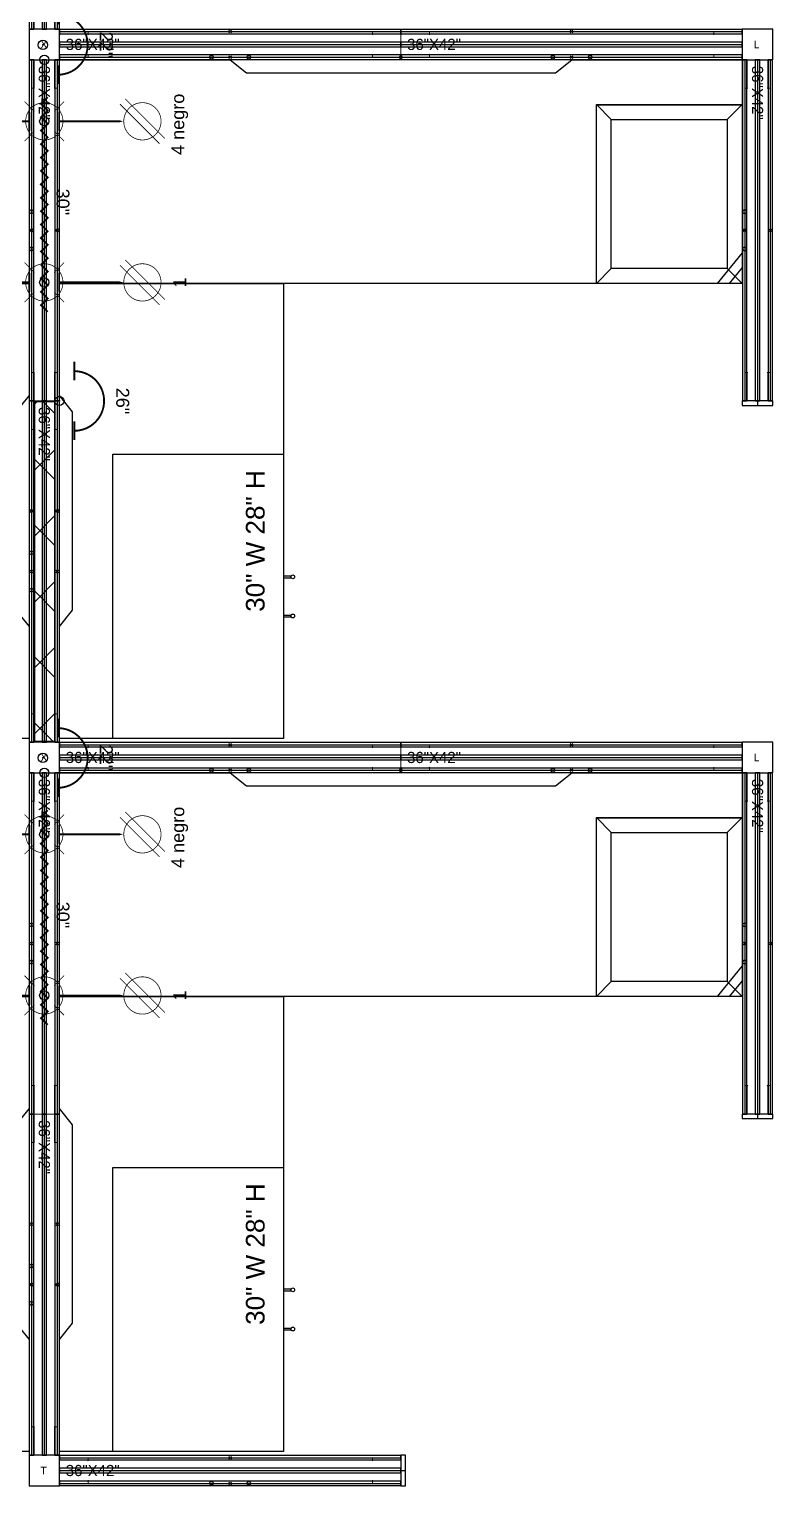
# Model space of a CAD drawing. Extents: x -899 to 851, y -1109 to 411.
# Drawn here: x -889.375 to -887.381, y -589.321 to -585.415 of the extents above; entities that cross this region are included whole.
import ezdxf
from ezdxf.enums import TextEntityAlignment as Align

# ---------------------------------------------------------------- set-up
doc = ezdxf.new("R2010")
doc.units = 0
doc.header["$LTSCALE"] = 24
doc.header["$MEASUREMENT"] = 0
doc.layers.get('0').update_dxf_attribs({"linetype": 'CONTINUOUS'})
for name, color, linetype in [('DD2D', 7, 'CONTINUOUS'), ('DD2D_Geometry', 7, 'CONTINUOUS'), ('ELECTRI', 7, 'CONTINUOUS'), ('ENFASIS NEW', 7, 'CONTINUOUS'), ('PEDESTALESUNIVERSALES', 7, 'CONTINUOUS'), ('S7000', 7, 'CONTINUOUS'), ('ssize', 7, 'CONTINUOUS'), ('TEXT HARNESS', 7, 'CONTINUOUS')]:
    doc.layers.add(name, color=color, linetype=linetype)
doc.styles.add('ARIAL', font='arial.ttf')
doc.styles.get("Standard").update_dxf_attribs({"font": 'acp.shx'})

# ---------------------------------------------------------------- blocks, each defined once
blk = doc.blocks.new('DD101036422D')
at = {"color": 1, "linetype": 'Continuous', "lineweight": 0}
for p, q in [((0, -0.0255), (0, 0.0255)), ((0.0017, 0.0275), (0.0218, 0.0275)), ((0.002, 0.0275), (0.0215, 0.0275)), ((0.0747, 0.0275), (0.0215, 0.0275)), ((0.0747, 0.0275), (0.075, 0.0275)), ((0.0765, 0.026), (0.0765, 0.0343)), ((0.8385, 0.0343), (0.0765, 0.0343)), ((0.8385, 0.0343), (0.8385, 0.026)), ((0.8403, 0.0275), (0.84, 0.0275)), ((0.8403, 0.0275), (0.8935, 0.0275)), ((0.9133, 0.0275), (0.8932, 0.0275)), ((0.913, 0.0275), (0.8935, 0.0275)), ((0.915, -0.0255), (0.915, 0.0255)), ((0.025, -0.0275), (0.002, -0.0275)), ((0.025, -0.0275), (0.0747, -0.0275)), ((0.0747, -0.0275), (0.075, -0.0275)), ((0.0765, -0.0343), (0.0765, -0.026)), ((0.8385, -0.0343), (0.0765, -0.0343)), ((0.8385, -0.026), (0.8385, -0.0343)), ((0.8403, -0.0275), (0.84, -0.0275)), ((0.89, -0.0275), (0.8403, -0.0275)), ((0.89, -0.0275), (0.913, -0.0275))]:
    blk.add_line(p, q, dxfattribs=at)
at = {"color": 1}
for p, q in [((0.454, 0.0379), (0.461, 0.0308)), ((0.454, 0.0308), (0.461, 0.0379)), ((0.454, -0.0379), (0.461, -0.0308)), ((0.454, -0.0308), (0.461, -0.0379))]:
    blk.add_line(p, q, dxfattribs=at)
for centre in [(0.4075, -0.0343), (0.5075, -0.0343)]:
    blk.add_circle(centre, 0.005, dxfattribs=at)
at = {"color": 1, "linetype": 'Continuous', "lineweight": 0}
for centre, radius, start, end in [((0.002, 0.0255), 0.00203, 90, 180), ((0.075, 0.026), 0.00151, 10.021, 90), ((0.075, 0.026), 0.00151, 0, 10.021), ((0.84, 0.026), 0.00151, 90, 169.979), ((0.84, 0.026), 0.00151, 169.979, 180), ((0.84, 0.026), 0.00151, 169.979, 180), ((0.913, 0.0255), 0.00203, 0, 90), ((0.002, -0.0255), 0.00203, 180, 270), ((0.075, -0.026), 0.00151, 270, 349.979), ((0.075, -0.026), 0.00151, 349.979, 0), ((0.84, -0.026), 0.00151, 180, 190.021), ((0.84, -0.026), 0.00151, 180, 190.021), ((0.84, -0.026), 0.00151, 190.021, 270), ((0.913, -0.0255), 0.00203, 270, 0)]:
    blk.add_arc(centre, radius, start, end, dxfattribs=at)
at = {"color": 1}
for p in [(0.4575, 0.0343), (0.4575, -0.0343)]:
    blk.add_point(p, dxfattribs=at)
at = {"insert": (0.0165, 0.0151), "char_height": 0.03, "attachment_point": 1}
blk.add_mtext_dynamic_manual_height_columns('36"X42"', width=75.494015, gutter_width=12.5, heights=[0], dxfattribs=at)
blk = doc.blocks.new('SPACE_DD10103642')
blk.add_blockref('DD101036422D', (0, 0))
blk = doc.blocks.new('DD3021422D')
for p, q in [((0, 0.041), (0, -0.041)), ((0.012, 0.041), (0, 0.041)), ((0.012, -0.041), (0.012, 0.041)), ((0, -0.041), (0.012, -0.041))]:
    blk.add_line(p, q)
blk = doc.blocks.new('SPACE_DD302142')
blk.add_blockref('DD3021422D', (0, 0))
blk = doc.blocks.new('DD40102472AB')
at = {"color": 1}
for p, q in [((0.0035, -0.0035), (-0.0035, 0.0035)), ((0.0035, 0.0035), (-0.0035, -0.0035))]:
    blk.add_line(p, q, dxfattribs=at)
blk.add_lwpolyline([(-0.4142, -0.0417), (0.4142, -0.0417), (0.458, -0.0067), (0.915, -0.0067), (0.915, -0.6067), (-0.915, -0.6067), (-0.915, -0.0067), (-0.458, -0.0067)], close=True)
blk.add_point((0, 0))
blk.add_point((0, 0))
blk.add_point((0, 0), dxfattribs=at)
blk = doc.blocks.new('DD40102448AB')
at = {"color": 1}
for p, q in [((0.0035, -0.0035), (-0.0035, 0.0035)), ((0.0035, 0.0035), (-0.0035, -0.0035))]:
    blk.add_line(p, q, dxfattribs=at)
blk.add_lwpolyline([(-0.2662, -0.0417), (0.2662, -0.0417), (0.31, -0.0067), (0.61, -0.0067), (0.61, -0.6067), (-0.61, -0.6067), (-0.61, -0.0067), (-0.31, -0.0067)], close=True)
blk.add_point((0, 0))
blk.add_point((0, 0))
blk.add_point((0, 0), dxfattribs=at)
blk = doc.blocks.new('PM19F1R1')
for p, q in [((0, -0.3969), (-0.067, -0.479)), ((0, -0.4365), (-0.0347, -0.479))]:
    blk.add_line(p, q)
at = {"color": 0}
blk.add_lwpolyline([(-0.391, 0), (0, 0), (0, -0.479), (-0.391, -0.479)], close=True, dxfattribs=at)
blk = doc.blocks.new('PC1519T')
for p, q in [((-0.351, 0.44), (-0.391, 0.48)), ((-0.04, 0.44), (0, 0.48)), ((-0.351, 0.04), (-0.391, 0)), ((-0.04, 0.04), (0, 0))]:
    blk.add_line(p, q)
for points in [[(-0.391, 0.48), (0, 0.48), (0, 0), (-0.391, 0)], [(-0.351, 0.44), (-0.04, 0.44), (-0.04, 0.04), (-0.351, 0.04)]]:
    blk.add_lwpolyline(points, close=True)
blk = doc.blocks.new('S71103028')
at = {"color": 150}
for p, q in [((0.326, 0), (0.326, -0.02)), ((0.331, 0), (0.331, -0.02)), ((0.431, 0), (0.431, -0.02)), ((0.436, 0), (0.436, -0.02)), ((0.331, -0.02), (0.326, -0.02)), ((0.436, -0.02), (0.431, -0.02)), ((0.436, -0.02), (0.431, -0.02))]:
    blk.add_line(p, q, dxfattribs=at)
blk.add_lwpolyline([(0, 0), (0, 0.457), (0.762, 0.457), (0.762, 0)], close=True, dxfattribs=at)
for centre in [(0.3285, -0.025), (0.4335, -0.025)]:
    blk.add_circle(centre, 0.005, dxfattribs=at)
at = {"layer": 'ssize', "insert": (0.7192, 0.0498), "char_height": 0.05, "attachment_point": 9}
blk.add_mtext('{\\fArial|b0|i0|c0|p34;30" W 28" H}', dxfattribs=at)
blk = doc.blocks.new('829030')
at = {"color": 1, "const_width": 0.002}
for points in [[(0.1385, 0.0265), (0.112, 0.053)], [(0.1915, 0.0265), (0.218, 0.053)], [(0.5705, 0.0265), (0.544, 0.053)], [(0.6235, 0.0265), (0.65, 0.053)], [(0.1385, -0.0265), (0.112, -0.053)], [(0.1915, -0.0265), (0.218, -0.053)], [(0.5705, -0.0265), (0.544, -0.053)], [(0.6235, -0.0265), (0.65, -0.053)]]:
    blk.add_lwpolyline(points, dxfattribs=at)
for points in [[(0.165, -0.05, -1), (0.165, 0.05, -1)], [(0.597, -0.05, 1), (0.597, 0.05, 1)]]:
    blk.add_lwpolyline(points, format="xyb", close=True, dxfattribs=at)
at = {"color": 1}
for points in [[(0.1, 0.009, 0.005, 0.005, 0), (0.118, -0.009, 0.005, 0.005, 0), (0.136, 0.009, 0.005, 0.005, 0), (0.154, -0.009, 0.005, 0.005, 0), (0.172, 0.009, 0.005, 0.005, 0), (0.19, -0.009, 0.005, 0.005, 0), (0.208, 0.009, 0.005, 0.005, 0), (0.226, -0.009, 0.005, 0.005, 0), (0.244, 0.009, 0.005, 0.005, 0), (0.262, -0.009, 0.005, 0.005, 0), (0.28, 0.009, 0.005, 0.005, 0), (0.298, -0.009, 0.005, 0.005, 0), (0.316, 0.009, 0.005, 0.005, 0), (0.334, -0.009, 0.005, 0.005, 0), (0.352, 0.009, 0.005, 0.005, 0), (0.37, -0.009, 0.005, 0.005, 0), (0.388, 0.009, 0.005, 0.005, 0), (0.406, -0.009, 0.005, 0.005, 0), (0.424, 0.009, 0.005, 0.005, 0), (0.442, -0.009, 0.005, 0.005, 0), (0.46, 0.009, 0.005, 0.005, 0), (0.478, -0.009, 0.005, 0.005, 0), (0.496, 0.009, 0.005, 0.005, 0), (0.514, -0.009, 0.005, 0.005, 0), (0.532, 0.009, 0.005, 0.005, 0), (0.55, -0.009, 0, 0, 0)], [(0.676, 0.009, 0.005, 0.005, 0), (0.658, -0.009, 0.005, 0.005, 0), (0.64, 0.009, 0.005, 0.005, 0), (0.622, -0.009, 0.005, 0.005, 0), (0.604, 0.009, 0.005, 0.005, 0), (0.586, -0.009, 0.005, 0.005, 0), (0.568, 0.009, 0.005, 0.005, 0), (0.55, -0.009, 0, 0, 0)]]:
    blk.add_lwpolyline(points, format="xyseb", dxfattribs=at)
blk.add_circle((0, 0), 0.0125, dxfattribs=at)
blk.add_point((0, 0), dxfattribs=at)
at = {"layer": 'TEXT HARNESS', "color": 1, "style": 'ARIAL'}
blk.add_text('30"', height=0.03469, dxfattribs=at).set_placement((0.381, 0.05), align=Align.MIDDLE)
blk = doc.blocks.new('8065E1C')
at = {"color": 1}
for points, const_width in [([(0.025, -0.04), (-0.025, -0.04)], 0.005), ([(-0.0601, -0.309), (0.046, -0.2029)], 0.002), ([(-0.046, -0.3231), (0.0601, -0.217)], 0.002)]:
    blk.add_lwpolyline(points, dxfattribs=dict(at, const_width=const_width))
blk.add_lwpolyline([(0, -0.04, 0.005, 0.005, 0), (0, -0.165, 0.025, 0, 0), (0, -0.2114, 0, 0, 0)], format="xyseb", dxfattribs=at)
at = {"color": 1, "const_width": 0.002}
blk.add_lwpolyline([(-0.05, -0.263, -1), (0.05, -0.263, -1)], format="xyb", close=True, dxfattribs=at)
at = {"color": 1}
blk.add_circle((0, 0), 0.0125, dxfattribs=at)
blk.add_point((0, 0), dxfattribs=at)
at = {"layer": 'TEXT HARNESS', "color": 1, "style": 'ARIAL'}
blk.add_text('1', height=0.0347, dxfattribs=at).set_placement((0, -0.363), align=Align.MIDDLE)
blk = doc.blocks.new('8065E4C')
at = {"color": 1}
for points, const_width in [([(0.025, -0.04), (-0.025, -0.04)], 0.005), ([(-0.0601, -0.309), (0.046, -0.2029)], 0.002), ([(-0.046, -0.3231), (0.0601, -0.217)], 0.002)]:
    blk.add_lwpolyline(points, dxfattribs=dict(at, const_width=const_width))
blk.add_lwpolyline([(0, -0.04, 0.005, 0.005, 0), (0, -0.165, 0.025, 0, 0), (0, -0.2114, 0, 0, 0)], format="xyseb", dxfattribs=at)
at = {"color": 1, "const_width": 0.002}
blk.add_lwpolyline([(-0.05, -0.263, -1), (0.05, -0.263, -1)], format="xyb", close=True, dxfattribs=at)
at = {"color": 1}
blk.add_circle((0, 0), 0.0125, dxfattribs=at)
blk.add_point((0, 0), dxfattribs=at)
at = {"layer": 'TEXT HARNESS', "color": 1, "style": 'ARIAL'}
blk.add_text('4 negro', height=0.03469, dxfattribs=at).set_placement((-0.0081, -0.363), align=Align.MIDDLE)
blk = doc.blocks.new('*X56')
at = {"color": 0}
for p, q in [((7.7859, 5.311), (7.8173, 5.3424)), ((7.9688, 5.2894), (7.9158, 5.3424)), ((7.9411, 5.2894), (7.9941, 5.3424)), ((8.1456, 5.2894), (8.0926, 5.3424)), ((8.1179, 5.2894), (8.1709, 5.3424)), ((8.3224, 5.2894), (8.2694, 5.3424)), ((8.2946, 5.2894), (8.3476, 5.3424)), ((8.4992, 5.2894), (8.4462, 5.3424)), ((8.4714, 5.2894), (8.5244, 5.3424)), ((8.6759, 5.2894), (8.6229, 5.3424)), ((8.6482, 5.2894), (8.6971, 5.3384)), ((7.792, 5.2894), (7.7859, 5.2956))]:
    blk.add_line(p, q, dxfattribs=at)
blk = doc.blocks.new('808636')
at = {"color": 5}
for p, q in [((-0.9112, 0), (0, 0)), ((-0.9112, -0.053), (-0.9112, 0)), ((0, 0), (0, -0.053)), ((0, -0.053), (-0.9112, -0.053))]:
    blk.add_line(p, q, dxfattribs=at)
blk.add_blockref('*X56', (-8.6971, -5.3424), dxfattribs=at)
blk = doc.blocks.new('817726')
at = {"color": 3, "const_width": 0.005}
blk.add_lwpolyline([(0.08, 0.04, 1), (-0.08, 0.04)], format="xyb", dxfattribs=at)
for points in [[(-0.055, 0.04), (-0.105, 0.04)], [(0.055, 0.04), (0.105, 0.04)]]:
    blk.add_lwpolyline(points, dxfattribs=at)
at = {"color": 3}
blk.add_circle((0, 0), 0.0125, dxfattribs=at)
blk.add_point((0, 0), dxfattribs=at)
at = {"layer": 'TEXT HARNESS', "color": 3, "style": 'ARIAL'}
blk.add_text('26"', height=0.03469, dxfattribs=at).set_placement((0, 0.17), align=Align.MIDDLE)
blk = doc.blocks.new('817722')
at = {"color": 3, "const_width": 0.005}
blk.add_lwpolyline([(0.08, 0.04, 1), (-0.08, 0.04)], format="xyb", dxfattribs=at)
for points in [[(-0.055, 0.04), (-0.105, 0.04)], [(0.055, 0.04), (0.105, 0.04)]]:
    blk.add_lwpolyline(points, dxfattribs=at)
at = {"color": 3}
blk.add_circle((0, 0), 0.0125, dxfattribs=at)
blk.add_point((0, 0), dxfattribs=at)
blk.add_point((0, 0), dxfattribs=at)
at = {"layer": 'TEXT HARNESS', "color": 3, "style": 'ARIAL'}
blk.add_text('22"', height=0.03469, dxfattribs=at).set_placement((0, 0.17), align=Align.MIDDLE)

msp = doc.modelspace()

# ---------------------------------------------------------------- linework, layer by layer
at = {"layer": 'DD2D'}
for p, q in [((-889.3685, -584.4997), (-889.3685, -585.4147)), ((-889.3342, -584.4997), (-889.3342, -585.4147)), ((-889.3342, -584.4997), (-889.3342, -585.4147)), ((-889.2999, -584.4997), (-889.2999, -585.4147)), ((-889.3342, -585.4147), (-889.3342, -585.4148)), ((-889.2932, -585.4214), (-888.3782, -585.4214)), ((-888.3782, -585.4214), (-887.4632, -585.4214)), ((-889.2932, -585.4557), (-888.3782, -585.4557)), ((-889.2932, -585.4557), (-888.3782, -585.4557)), ((-888.3782, -585.4557), (-888.3781, -585.4557)), ((-888.3782, -585.4557), (-887.4632, -585.4557)), ((-888.3782, -585.4557), (-887.4632, -585.4557)), ((-887.4632, -585.4557), (-887.4631, -585.4557)), ((-889.3685, -585.4967), (-889.3685, -586.4117)), ((-889.3342, -585.4967), (-889.3342, -586.4117)), ((-889.3342, -585.4967), (-889.3342, -586.4117)), ((-889.2999, -585.4967), (-889.2999, -586.4117)), ((-889.2932, -585.49), (-888.3782, -585.49)), ((-888.3782, -585.49), (-887.4632, -585.49)), ((-887.4565, -585.4967), (-887.4565, -586.4117)), ((-887.4222, -585.4967), (-887.4222, -586.4117)), ((-887.4222, -585.4967), (-887.4222, -586.4117)), ((-887.3879, -585.4967), (-887.3879, -586.4117)), ((-889.3685, -586.4117), (-889.3685, -587.3267)), ((-889.3342, -586.4117), (-889.3342, -586.4118)), ((-889.3342, -586.4117), (-889.3342, -587.3267)), ((-889.3342, -586.4117), (-889.3342, -587.3267)), ((-889.2999, -586.4117), (-889.2999, -587.3267)), ((-887.4222, -586.4117), (-887.4222, -586.4237)), ((-889.3342, -587.3267), (-889.3342, -587.3268)), ((-889.2932, -587.3334), (-888.3782, -587.3334)), ((-888.3782, -587.3334), (-887.4632, -587.3334)), ((-889.2932, -587.3677), (-888.3782, -587.3677)), ((-889.2932, -587.3677), (-888.3782, -587.3677)), ((-888.3782, -587.3677), (-888.3781, -587.3677)), ((-888.3782, -587.3677), (-887.4632, -587.3677)), ((-888.3782, -587.3677), (-887.4632, -587.3677)), ((-887.4632, -587.3677), (-887.4631, -587.3677)), ((-889.3685, -587.4087), (-889.3685, -588.3237)), ((-889.3342, -587.4087), (-889.3342, -588.3237)), ((-889.3342, -587.4087), (-889.3342, -588.3237)), ((-889.2999, -587.4087), (-889.2999, -588.3237)), ((-889.2932, -587.402), (-888.3782, -587.402)), ((-888.3782, -587.402), (-887.4632, -587.402)), ((-887.4565, -587.4087), (-887.4565, -588.3237)), ((-887.4222, -587.4087), (-887.4222, -588.3237)), ((-887.4222, -587.4087), (-887.4222, -588.3237)), ((-887.3879, -587.4087), (-887.3879, -588.3237)), ((-889.3685, -588.3237), (-889.3685, -589.2387)), ((-889.3342, -588.3237), (-889.3342, -588.3238)), ((-889.3342, -588.3237), (-889.3342, -589.2387)), ((-889.3342, -588.3237), (-889.3342, -589.2387)), ((-889.2999, -588.3237), (-889.2999, -589.2387)), ((-887.4222, -588.3237), (-887.4222, -588.3357)), ((-889.3342, -589.2387), (-889.3342, -589.2388)), ((-889.2932, -589.2454), (-888.3782, -589.2454)), ((-889.2932, -589.2797), (-888.3782, -589.2797)), ((-889.2932, -589.2797), (-888.3782, -589.2797)), ((-888.3782, -589.2797), (-888.3662, -589.2797)), ((-889.2932, -589.314), (-888.3782, -589.314))]:
    msp.add_line(p, q, dxfattribs=at)
at = {"layer": 'DD2D_Geometry'}
for points in [[(-889.3745, -584.4997), (-889.3745, -585.4147), (-889.3625, -585.4147), (-889.3625, -584.4997)], [(-889.3745, -584.4997), (-889.3745, -585.4147), (-889.3625, -585.4147), (-889.3625, -584.4997)], [(-889.3745, -584.4997), (-889.3745, -585.4147), (-889.3625, -585.4147), (-889.3625, -584.4997)], [(-889.3745, -584.4997), (-889.3745, -585.4147), (-889.3625, -585.4147), (-889.3625, -584.4997)], [(-889.3745, -584.4997), (-889.3745, -585.4147), (-889.3625, -585.4147), (-889.3625, -584.4997)], [(-889.3745, -584.4997), (-889.3745, -585.4147), (-889.3625, -585.4147), (-889.3625, -584.4997)], [(-889.3745, -584.4997), (-889.3745, -585.4147), (-889.3625, -585.4147), (-889.3625, -584.4997)], [(-889.3745, -584.4997), (-889.3745, -585.4147), (-889.3625, -585.4147), (-889.3625, -584.4997)], [(-889.3745, -584.4997), (-889.3745, -585.4147), (-889.3625, -585.4147), (-889.3625, -584.4997)], [(-889.3745, -584.4997), (-889.3745, -585.4147), (-889.3625, -585.4147), (-889.3625, -584.4997)], [(-889.3402, -584.4997), (-889.3402, -585.4147), (-889.3282, -585.4147), (-889.3282, -584.4997)], [(-889.3402, -584.4997), (-889.3402, -585.4147), (-889.3282, -585.4147), (-889.3282, -584.4997)], [(-889.3402, -584.4997), (-889.3402, -585.4147), (-889.3282, -585.4147), (-889.3282, -584.4997)], [(-889.3402, -584.4997), (-889.3402, -585.4147), (-889.3282, -585.4147), (-889.3282, -584.4997)], [(-889.3402, -584.4997), (-889.3402, -585.4147), (-889.3282, -585.4147), (-889.3282, -584.4997)], [(-889.3402, -584.4997), (-889.3402, -585.4147), (-889.3282, -585.4147), (-889.3282, -584.4997)], [(-889.3402, -584.4997), (-889.3402, -585.4147), (-889.3282, -585.4147), (-889.3282, -584.4997)], [(-889.3059, -584.4997), (-889.3059, -585.4147), (-889.2939, -585.4147), (-889.2939, -584.4997)], [(-889.3059, -584.4997), (-889.3059, -585.4147), (-889.2939, -585.4147), (-889.2939, -584.4997)], [(-889.3059, -584.4997), (-889.3059, -585.4147), (-889.2939, -585.4147), (-889.2939, -584.4997)], [(-889.3059, -584.4997), (-889.3059, -585.4147), (-889.2939, -585.4147), (-889.2939, -584.4997)], [(-889.3059, -584.4997), (-889.3059, -585.4147), (-889.2939, -585.4147), (-889.2939, -584.4997)], [(-889.3059, -584.4997), (-889.3059, -585.4147), (-889.2939, -585.4147), (-889.2939, -584.4997)], [(-889.3059, -584.4997), (-889.3059, -585.4147), (-889.2939, -585.4147), (-889.2939, -584.4997)], [(-889.3059, -584.4997), (-889.3059, -585.4147), (-889.2939, -585.4147), (-889.2939, -584.4997)], [(-889.3059, -584.4997), (-889.3059, -585.4147), (-889.2939, -585.4147), (-889.2939, -584.4997)], [(-889.3059, -584.4997), (-889.3059, -585.4147), (-889.2939, -585.4147), (-889.2939, -584.4997)], [(-889.3752, -585.4147), (-889.3752, -585.4968), (-889.2932, -585.4968), (-889.2932, -585.4147)], [(-889.2932, -585.4274), (-888.3782, -585.4274), (-888.3782, -585.4154), (-889.2932, -585.4154)], [(-889.2932, -585.4274), (-888.3782, -585.4274), (-888.3782, -585.4154), (-889.2932, -585.4154)], [(-889.2932, -585.4274), (-888.3782, -585.4274), (-888.3782, -585.4154), (-889.2932, -585.4154)], [(-889.2932, -585.4274), (-888.3782, -585.4274), (-888.3782, -585.4154), (-889.2932, -585.4154)], [(-889.2932, -585.4274), (-888.3782, -585.4274), (-888.3782, -585.4154), (-889.2932, -585.4154)], [(-889.2932, -585.4274), (-888.3782, -585.4274), (-888.3782, -585.4154), (-889.2932, -585.4154)], [(-889.2932, -585.4274), (-888.3782, -585.4274), (-888.3782, -585.4154), (-889.2932, -585.4154)], [(-889.2932, -585.4274), (-888.3782, -585.4274), (-888.3782, -585.4154), (-889.2932, -585.4154)], [(-889.2932, -585.4274), (-888.3782, -585.4274), (-888.3782, -585.4154), (-889.2932, -585.4154)], [(-889.2932, -585.4274), (-888.3782, -585.4274), (-888.3782, -585.4154), (-889.2932, -585.4154)], [(-888.3782, -585.4274), (-887.4632, -585.4274), (-887.4632, -585.4154), (-888.3782, -585.4154)], [(-888.3782, -585.4274), (-887.4632, -585.4274), (-887.4632, -585.4154), (-888.3782, -585.4154)], [(-888.3782, -585.4274), (-887.4632, -585.4274), (-887.4632, -585.4154), (-888.3782, -585.4154)], [(-888.3782, -585.4274), (-887.4632, -585.4274), (-887.4632, -585.4154), (-888.3782, -585.4154)], [(-888.3782, -585.4274), (-887.4632, -585.4274), (-887.4632, -585.4154), (-888.3782, -585.4154)], [(-888.3782, -585.4274), (-887.4632, -585.4274), (-887.4632, -585.4154), (-888.3782, -585.4154)], [(-888.3782, -585.4274), (-887.4632, -585.4274), (-887.4632, -585.4154), (-888.3782, -585.4154)], [(-888.3782, -585.4274), (-887.4632, -585.4274), (-887.4632, -585.4154), (-888.3782, -585.4154)], [(-888.3782, -585.4274), (-887.4632, -585.4274), (-887.4632, -585.4154), (-888.3782, -585.4154)], [(-888.3782, -585.4274), (-887.4632, -585.4274), (-887.4632, -585.4154), (-888.3782, -585.4154)], [(-887.4632, -585.4967), (-887.3811, -585.4967), (-887.3811, -585.4147), (-887.4632, -585.4147)], [(-889.2932, -585.4617), (-888.3782, -585.4617), (-888.3782, -585.4497), (-889.2932, -585.4497)], [(-889.2932, -585.4617), (-888.3782, -585.4617), (-888.3782, -585.4497), (-889.2932, -585.4497)], [(-889.2932, -585.4617), (-888.3782, -585.4617), (-888.3782, -585.4497), (-889.2932, -585.4497)], [(-889.2932, -585.4617), (-888.3782, -585.4617), (-888.3782, -585.4497), (-889.2932, -585.4497)], [(-889.2932, -585.4617), (-888.3782, -585.4617), (-888.3782, -585.4497), (-889.2932, -585.4497)], [(-889.2932, -585.4617), (-888.3782, -585.4617), (-888.3782, -585.4497), (-889.2932, -585.4497)], [(-889.2932, -585.4617), (-888.3782, -585.4617), (-888.3782, -585.4497), (-889.2932, -585.4497)], [(-889.2932, -585.496), (-888.3782, -585.496), (-888.3782, -585.484), (-889.2932, -585.484)], [(-889.2932, -585.496), (-888.3782, -585.496), (-888.3782, -585.484), (-889.2932, -585.484)], [(-889.2932, -585.496), (-888.3782, -585.496), (-888.3782, -585.484), (-889.2932, -585.484)], [(-889.2932, -585.496), (-888.3782, -585.496), (-888.3782, -585.484), (-889.2932, -585.484)], [(-889.2932, -585.496), (-888.3782, -585.496), (-888.3782, -585.484), (-889.2932, -585.484)], [(-889.2932, -585.496), (-888.3782, -585.496), (-888.3782, -585.484), (-889.2932, -585.484)], [(-889.2932, -585.496), (-888.3782, -585.496), (-888.3782, -585.484), (-889.2932, -585.484)], [(-889.2932, -585.496), (-888.3782, -585.496), (-888.3782, -585.484), (-889.2932, -585.484)], [(-889.2932, -585.496), (-888.3782, -585.496), (-888.3782, -585.484), (-889.2932, -585.484)], [(-889.2932, -585.496), (-888.3782, -585.496), (-888.3782, -585.484), (-889.2932, -585.484)], [(-888.3782, -585.4617), (-887.4632, -585.4617), (-887.4632, -585.4497), (-888.3782, -585.4497)], [(-888.3782, -585.4617), (-887.4632, -585.4617), (-887.4632, -585.4497), (-888.3782, -585.4497)], [(-888.3782, -585.4617), (-887.4632, -585.4617), (-887.4632, -585.4497), (-888.3782, -585.4497)], [(-888.3782, -585.4617), (-887.4632, -585.4617), (-887.4632, -585.4497), (-888.3782, -585.4497)], [(-888.3782, -585.4617), (-887.4632, -585.4617), (-887.4632, -585.4497), (-888.3782, -585.4497)], [(-888.3782, -585.4617), (-887.4632, -585.4617), (-887.4632, -585.4497), (-888.3782, -585.4497)], [(-888.3782, -585.4617), (-887.4632, -585.4617), (-887.4632, -585.4497), (-888.3782, -585.4497)], [(-888.3782, -585.4557), (-888.3781, -585.4557), (-888.3781, -585.4557), (-888.3782, -585.4557)], [(-888.3782, -585.496), (-887.4632, -585.496), (-887.4632, -585.484), (-888.3782, -585.484)], [(-888.3782, -585.496), (-887.4632, -585.496), (-887.4632, -585.484), (-888.3782, -585.484)], [(-888.3782, -585.496), (-887.4632, -585.496), (-887.4632, -585.484), (-888.3782, -585.484)], [(-888.3782, -585.496), (-887.4632, -585.496), (-887.4632, -585.484), (-888.3782, -585.484)], [(-888.3782, -585.496), (-887.4632, -585.496), (-887.4632, -585.484), (-888.3782, -585.484)], [(-888.3782, -585.496), (-887.4632, -585.496), (-887.4632, -585.484), (-888.3782, -585.484)], [(-888.3782, -585.496), (-887.4632, -585.496), (-887.4632, -585.484), (-888.3782, -585.484)], [(-888.3782, -585.496), (-887.4632, -585.496), (-887.4632, -585.484), (-888.3782, -585.484)], [(-888.3782, -585.496), (-887.4632, -585.496), (-887.4632, -585.484), (-888.3782, -585.484)], [(-888.3782, -585.496), (-887.4632, -585.496), (-887.4632, -585.484), (-888.3782, -585.484)], [(-889.3745, -585.4967), (-889.3745, -586.4117), (-889.3625, -586.4117), (-889.3625, -585.4967)], [(-889.3745, -585.4967), (-889.3745, -586.4117), (-889.3625, -586.4117), (-889.3625, -585.4967)], [(-889.3745, -585.4967), (-889.3745, -586.4117), (-889.3625, -586.4117), (-889.3625, -585.4967)], [(-889.3745, -585.4967), (-889.3745, -586.4117), (-889.3625, -586.4117), (-889.3625, -585.4967)], [(-889.3745, -585.4967), (-889.3745, -586.4117), (-889.3625, -586.4117), (-889.3625, -585.4967)], [(-889.3745, -585.4967), (-889.3745, -586.4117), (-889.3625, -586.4117), (-889.3625, -585.4967)], [(-889.3745, -585.4967), (-889.3745, -586.4117), (-889.3625, -586.4117), (-889.3625, -585.4967)], [(-889.3745, -585.4967), (-889.3745, -586.4117), (-889.3625, -586.4117), (-889.3625, -585.4967)], [(-889.3745, -585.4967), (-889.3745, -586.4117), (-889.3625, -586.4117), (-889.3625, -585.4967)], [(-889.3745, -585.4967), (-889.3745, -586.4117), (-889.3625, -586.4117), (-889.3625, -585.4967)], [(-889.3402, -585.4967), (-889.3402, -586.4117), (-889.3282, -586.4117), (-889.3282, -585.4967)], [(-889.3402, -585.4967), (-889.3402, -586.4117), (-889.3282, -586.4117), (-889.3282, -585.4967)], [(-889.3402, -585.4967), (-889.3402, -586.4117), (-889.3282, -586.4117), (-889.3282, -585.4967)], [(-889.3402, -585.4967), (-889.3402, -586.4117), (-889.3282, -586.4117), (-889.3282, -585.4967)], [(-889.3402, -585.4967), (-889.3402, -586.4117), (-889.3282, -586.4117), (-889.3282, -585.4967)], [(-889.3402, -585.4967), (-889.3402, -586.4117), (-889.3282, -586.4117), (-889.3282, -585.4967)], [(-889.3402, -585.4967), (-889.3402, -586.4117), (-889.3282, -586.4117), (-889.3282, -585.4967)], [(-889.3059, -585.4967), (-889.3059, -586.4117), (-889.2939, -586.4117), (-889.2939, -585.4967)], [(-889.3059, -585.4967), (-889.3059, -586.4117), (-889.2939, -586.4117), (-889.2939, -585.4967)], [(-889.3059, -585.4967), (-889.3059, -586.4117), (-889.2939, -586.4117), (-889.2939, -585.4967)], [(-889.3059, -585.4967), (-889.3059, -586.4117), (-889.2939, -586.4117), (-889.2939, -585.4967)], [(-889.3059, -585.4967), (-889.3059, -586.4117), (-889.2939, -586.4117), (-889.2939, -585.4967)], [(-889.3059, -585.4967), (-889.3059, -586.4117), (-889.2939, -586.4117), (-889.2939, -585.4967)], [(-889.3059, -585.4967), (-889.3059, -586.4117), (-889.2939, -586.4117), (-889.2939, -585.4967)], [(-889.3059, -585.4967), (-889.3059, -586.4117), (-889.2939, -586.4117), (-889.2939, -585.4967)], [(-889.3059, -585.4967), (-889.3059, -586.4117), (-889.2939, -586.4117), (-889.2939, -585.4967)], [(-889.3059, -585.4967), (-889.3059, -586.4117), (-889.2939, -586.4117), (-889.2939, -585.4967)], [(-887.4625, -585.4967), (-887.4625, -586.4117), (-887.4505, -586.4117), (-887.4505, -585.4967)], [(-887.4625, -585.4967), (-887.4625, -586.4117), (-887.4505, -586.4117), (-887.4505, -585.4967)], [(-887.4625, -585.4967), (-887.4625, -586.4117), (-887.4505, -586.4117), (-887.4505, -585.4967)], [(-887.4625, -585.4967), (-887.4625, -586.4117), (-887.4505, -586.4117), (-887.4505, -585.4967)], [(-887.4625, -585.4967), (-887.4625, -586.4117), (-887.4505, -586.4117), (-887.4505, -585.4967)], [(-887.4625, -585.4967), (-887.4625, -586.4117), (-887.4505, -586.4117), (-887.4505, -585.4967)], [(-887.4625, -585.4967), (-887.4625, -586.4117), (-887.4505, -586.4117), (-887.4505, -585.4967)], [(-887.4625, -585.4967), (-887.4625, -586.4117), (-887.4505, -586.4117), (-887.4505, -585.4967)], [(-887.4625, -585.4967), (-887.4625, -586.4117), (-887.4505, -586.4117), (-887.4505, -585.4967)], [(-887.4625, -585.4967), (-887.4625, -586.4117), (-887.4505, -586.4117), (-887.4505, -585.4967)], [(-887.4282, -585.4967), (-887.4282, -586.4117), (-887.4162, -586.4117), (-887.4162, -585.4967)], [(-887.4282, -585.4967), (-887.4282, -586.4117), (-887.4162, -586.4117), (-887.4162, -585.4967)], [(-887.4282, -585.4967), (-887.4282, -586.4117), (-887.4162, -586.4117), (-887.4162, -585.4967)], [(-887.4282, -585.4967), (-887.4282, -586.4117), (-887.4162, -586.4117), (-887.4162, -585.4967)], [(-887.4282, -585.4967), (-887.4282, -586.4117), (-887.4162, -586.4117), (-887.4162, -585.4967)], [(-887.4282, -585.4967), (-887.4282, -586.4117), (-887.4162, -586.4117), (-887.4162, -585.4967)], [(-887.4282, -585.4967), (-887.4282, -586.4117), (-887.4162, -586.4117), (-887.4162, -585.4967)], [(-887.3939, -585.4967), (-887.3939, -586.4117), (-887.3819, -586.4117), (-887.3819, -585.4967)], [(-887.3939, -585.4967), (-887.3939, -586.4117), (-887.3819, -586.4117), (-887.3819, -585.4967)], [(-887.3939, -585.4967), (-887.3939, -586.4117), (-887.3819, -586.4117), (-887.3819, -585.4967)], [(-887.3939, -585.4967), (-887.3939, -586.4117), (-887.3819, -586.4117), (-887.3819, -585.4967)], [(-887.3939, -585.4967), (-887.3939, -586.4117), (-887.3819, -586.4117), (-887.3819, -585.4967)], [(-887.3939, -585.4967), (-887.3939, -586.4117), (-887.3819, -586.4117), (-887.3819, -585.4967)], [(-887.3939, -585.4967), (-887.3939, -586.4117), (-887.3819, -586.4117), (-887.3819, -585.4967)], [(-887.3939, -585.4967), (-887.3939, -586.4117), (-887.3819, -586.4117), (-887.3819, -585.4967)], [(-887.3939, -585.4967), (-887.3939, -586.4117), (-887.3819, -586.4117), (-887.3819, -585.4967)], [(-887.3939, -585.4967), (-887.3939, -586.4117), (-887.3819, -586.4117), (-887.3819, -585.4967)], [(-889.3745, -586.4117), (-889.3745, -587.3267), (-889.3625, -587.3267), (-889.3625, -586.4117)], [(-889.3745, -586.4117), (-889.3745, -587.3267), (-889.3625, -587.3267), (-889.3625, -586.4117)], [(-889.3745, -586.4117), (-889.3745, -587.3267), (-889.3625, -587.3267), (-889.3625, -586.4117)], [(-889.3745, -586.4117), (-889.3745, -587.3267), (-889.3625, -587.3267), (-889.3625, -586.4117)], [(-889.3745, -586.4117), (-889.3745, -587.3267), (-889.3625, -587.3267), (-889.3625, -586.4117)], [(-889.3745, -586.4117), (-889.3745, -587.3267), (-889.3625, -587.3267), (-889.3625, -586.4117)], [(-889.3745, -586.4117), (-889.3745, -587.3267), (-889.3625, -587.3267), (-889.3625, -586.4117)], [(-889.3745, -586.4117), (-889.3745, -587.3267), (-889.3625, -587.3267), (-889.3625, -586.4117)], [(-889.3745, -586.4117), (-889.3745, -587.3267), (-889.3625, -587.3267), (-889.3625, -586.4117)], [(-889.3745, -586.4117), (-889.3745, -587.3267), (-889.3625, -587.3267), (-889.3625, -586.4117)], [(-889.3402, -586.4117), (-889.3402, -587.3267), (-889.3282, -587.3267), (-889.3282, -586.4117)], [(-889.3402, -586.4117), (-889.3402, -587.3267), (-889.3282, -587.3267), (-889.3282, -586.4117)], [(-889.3402, -586.4117), (-889.3402, -587.3267), (-889.3282, -587.3267), (-889.3282, -586.4117)], [(-889.3402, -586.4117), (-889.3402, -587.3267), (-889.3282, -587.3267), (-889.3282, -586.4117)], [(-889.3402, -586.4117), (-889.3402, -587.3267), (-889.3282, -587.3267), (-889.3282, -586.4117)], [(-889.3402, -586.4117), (-889.3402, -587.3267), (-889.3282, -587.3267), (-889.3282, -586.4117)], [(-889.3402, -586.4117), (-889.3402, -587.3267), (-889.3282, -587.3267), (-889.3282, -586.4117)], [(-889.3342, -586.4118), (-889.3342, -586.4118), (-889.3342, -586.4117), (-889.3342, -586.4117)], [(-889.3059, -586.4117), (-889.3059, -587.3267), (-889.2939, -587.3267), (-889.2939, -586.4117)], [(-889.3059, -586.4117), (-889.3059, -587.3267), (-889.2939, -587.3267), (-889.2939, -586.4117)], [(-889.3059, -586.4117), (-889.3059, -587.3267), (-889.2939, -587.3267), (-889.2939, -586.4117)], [(-889.3059, -586.4117), (-889.3059, -587.3267), (-889.2939, -587.3267), (-889.2939, -586.4117)], [(-889.3059, -586.4117), (-889.3059, -587.3267), (-889.2939, -587.3267), (-889.2939, -586.4117)], [(-889.3059, -586.4117), (-889.3059, -587.3267), (-889.2939, -587.3267), (-889.2939, -586.4117)], [(-889.3059, -586.4117), (-889.3059, -587.3267), (-889.2939, -587.3267), (-889.2939, -586.4117)], [(-889.3059, -586.4117), (-889.3059, -587.3267), (-889.2939, -587.3267), (-889.2939, -586.4117)], [(-889.3059, -586.4117), (-889.3059, -587.3267), (-889.2939, -587.3267), (-889.2939, -586.4117)], [(-889.3059, -586.4117), (-889.3059, -587.3267), (-889.2939, -587.3267), (-889.2939, -586.4117)], [(-889.3752, -587.3267), (-889.3752, -587.4088), (-889.2932, -587.4088), (-889.2932, -587.3267)], [(-889.2932, -587.3394), (-888.3782, -587.3394), (-888.3782, -587.3274), (-889.2932, -587.3274)], [(-889.2932, -587.3394), (-888.3782, -587.3394), (-888.3782, -587.3274), (-889.2932, -587.3274)], [(-889.2932, -587.3394), (-888.3782, -587.3394), (-888.3782, -587.3274), (-889.2932, -587.3274)], [(-889.2932, -587.3394), (-888.3782, -587.3394), (-888.3782, -587.3274), (-889.2932, -587.3274)], [(-889.2932, -587.3394), (-888.3782, -587.3394), (-888.3782, -587.3274), (-889.2932, -587.3274)], [(-889.2932, -587.3394), (-888.3782, -587.3394), (-888.3782, -587.3274), (-889.2932, -587.3274)], [(-889.2932, -587.3394), (-888.3782, -587.3394), (-888.3782, -587.3274), (-889.2932, -587.3274)], [(-889.2932, -587.3394), (-888.3782, -587.3394), (-888.3782, -587.3274), (-889.2932, -587.3274)], [(-889.2932, -587.3394), (-888.3782, -587.3394), (-888.3782, -587.3274), (-889.2932, -587.3274)], [(-889.2932, -587.3394), (-888.3782, -587.3394), (-888.3782, -587.3274), (-889.2932, -587.3274)], [(-888.3782, -587.3394), (-887.4632, -587.3394), (-887.4632, -587.3274), (-888.3782, -587.3274)], [(-888.3782, -587.3394), (-887.4632, -587.3394), (-887.4632, -587.3274), (-888.3782, -587.3274)], [(-888.3782, -587.3394), (-887.4632, -587.3394), (-887.4632, -587.3274), (-888.3782, -587.3274)], [(-888.3782, -587.3394), (-887.4632, -587.3394), (-887.4632, -587.3274), (-888.3782, -587.3274)], [(-888.3782, -587.3394), (-887.4632, -587.3394), (-887.4632, -587.3274), (-888.3782, -587.3274)], [(-888.3782, -587.3394), (-887.4632, -587.3394), (-887.4632, -587.3274), (-888.3782, -587.3274)], [(-888.3782, -587.3394), (-887.4632, -587.3394), (-887.4632, -587.3274), (-888.3782, -587.3274)], [(-888.3782, -587.3394), (-887.4632, -587.3394), (-887.4632, -587.3274), (-888.3782, -587.3274)], [(-888.3782, -587.3394), (-887.4632, -587.3394), (-887.4632, -587.3274), (-888.3782, -587.3274)], [(-888.3782, -587.3394), (-887.4632, -587.3394), (-887.4632, -587.3274), (-888.3782, -587.3274)], [(-887.4632, -587.4087), (-887.3811, -587.4087), (-887.3811, -587.3267), (-887.4632, -587.3267)], [(-889.2932, -587.3737), (-888.3782, -587.3737), (-888.3782, -587.3617), (-889.2932, -587.3617)], [(-889.2932, -587.3737), (-888.3782, -587.3737), (-888.3782, -587.3617), (-889.2932, -587.3617)], [(-889.2932, -587.3737), (-888.3782, -587.3737), (-888.3782, -587.3617), (-889.2932, -587.3617)], [(-889.2932, -587.3737), (-888.3782, -587.3737), (-888.3782, -587.3617), (-889.2932, -587.3617)], [(-889.2932, -587.3737), (-888.3782, -587.3737), (-888.3782, -587.3617), (-889.2932, -587.3617)], [(-889.2932, -587.3737), (-888.3782, -587.3737), (-888.3782, -587.3617), (-889.2932, -587.3617)], [(-889.2932, -587.3737), (-888.3782, -587.3737), (-888.3782, -587.3617), (-889.2932, -587.3617)], [(-889.2932, -587.408), (-888.3782, -587.408), (-888.3782, -587.396), (-889.2932, -587.396)], [(-889.2932, -587.408), (-888.3782, -587.408), (-888.3782, -587.396), (-889.2932, -587.396)], [(-889.2932, -587.408), (-888.3782, -587.408), (-888.3782, -587.396), (-889.2932, -587.396)], [(-889.2932, -587.408), (-888.3782, -587.408), (-888.3782, -587.396), (-889.2932, -587.396)], [(-889.2932, -587.408), (-888.3782, -587.408), (-888.3782, -587.396), (-889.2932, -587.396)], [(-889.2932, -587.408), (-888.3782, -587.408), (-888.3782, -587.396), (-889.2932, -587.396)], [(-889.2932, -587.408), (-888.3782, -587.408), (-888.3782, -587.396), (-889.2932, -587.396)], [(-889.2932, -587.408), (-888.3782, -587.408), (-888.3782, -587.396), (-889.2932, -587.396)], [(-889.2932, -587.408), (-888.3782, -587.408), (-888.3782, -587.396), (-889.2932, -587.396)], [(-889.2932, -587.408), (-888.3782, -587.408), (-888.3782, -587.396), (-889.2932, -587.396)], [(-888.3782, -587.3737), (-887.4632, -587.3737), (-887.4632, -587.3617), (-888.3782, -587.3617)], [(-888.3782, -587.3737), (-887.4632, -587.3737), (-887.4632, -587.3617), (-888.3782, -587.3617)], [(-888.3782, -587.3737), (-887.4632, -587.3737), (-887.4632, -587.3617), (-888.3782, -587.3617)], [(-888.3782, -587.3737), (-887.4632, -587.3737), (-887.4632, -587.3617), (-888.3782, -587.3617)], [(-888.3782, -587.3737), (-887.4632, -587.3737), (-887.4632, -587.3617), (-888.3782, -587.3617)], [(-888.3782, -587.3737), (-887.4632, -587.3737), (-887.4632, -587.3617), (-888.3782, -587.3617)], [(-888.3782, -587.3737), (-887.4632, -587.3737), (-887.4632, -587.3617), (-888.3782, -587.3617)], [(-888.3782, -587.3677), (-888.3781, -587.3677), (-888.3781, -587.3677), (-888.3782, -587.3677)], [(-888.3782, -587.408), (-887.4632, -587.408), (-887.4632, -587.396), (-888.3782, -587.396)], [(-888.3782, -587.408), (-887.4632, -587.408), (-887.4632, -587.396), (-888.3782, -587.396)], [(-888.3782, -587.408), (-887.4632, -587.408), (-887.4632, -587.396), (-888.3782, -587.396)], [(-888.3782, -587.408), (-887.4632, -587.408), (-887.4632, -587.396), (-888.3782, -587.396)], [(-888.3782, -587.408), (-887.4632, -587.408), (-887.4632, -587.396), (-888.3782, -587.396)], [(-888.3782, -587.408), (-887.4632, -587.408), (-887.4632, -587.396), (-888.3782, -587.396)], [(-888.3782, -587.408), (-887.4632, -587.408), (-887.4632, -587.396), (-888.3782, -587.396)], [(-888.3782, -587.408), (-887.4632, -587.408), (-887.4632, -587.396), (-888.3782, -587.396)], [(-888.3782, -587.408), (-887.4632, -587.408), (-887.4632, -587.396), (-888.3782, -587.396)], [(-888.3782, -587.408), (-887.4632, -587.408), (-887.4632, -587.396), (-888.3782, -587.396)], [(-889.3745, -587.4087), (-889.3745, -588.3237), (-889.3625, -588.3237), (-889.3625, -587.4087)], [(-889.3745, -587.4087), (-889.3745, -588.3237), (-889.3625, -588.3237), (-889.3625, -587.4087)], [(-889.3745, -587.4087), (-889.3745, -588.3237), (-889.3625, -588.3237), (-889.3625, -587.4087)], [(-889.3745, -587.4087), (-889.3745, -588.3237), (-889.3625, -588.3237), (-889.3625, -587.4087)], [(-889.3745, -587.4087), (-889.3745, -588.3237), (-889.3625, -588.3237), (-889.3625, -587.4087)], [(-889.3745, -587.4087), (-889.3745, -588.3237), (-889.3625, -588.3237), (-889.3625, -587.4087)], [(-889.3745, -587.4087), (-889.3745, -588.3237), (-889.3625, -588.3237), (-889.3625, -587.4087)], [(-889.3745, -587.4087), (-889.3745, -588.3237), (-889.3625, -588.3237), (-889.3625, -587.4087)], [(-889.3745, -587.4087), (-889.3745, -588.3237), (-889.3625, -588.3237), (-889.3625, -587.4087)], [(-889.3745, -587.4087), (-889.3745, -588.3237), (-889.3625, -588.3237), (-889.3625, -587.4087)], [(-889.3402, -587.4087), (-889.3402, -588.3237), (-889.3282, -588.3237), (-889.3282, -587.4087)], [(-889.3402, -587.4087), (-889.3402, -588.3237), (-889.3282, -588.3237), (-889.3282, -587.4087)], [(-889.3402, -587.4087), (-889.3402, -588.3237), (-889.3282, -588.3237), (-889.3282, -587.4087)], [(-889.3402, -587.4087), (-889.3402, -588.3237), (-889.3282, -588.3237), (-889.3282, -587.4087)], [(-889.3402, -587.4087), (-889.3402, -588.3237), (-889.3282, -588.3237), (-889.3282, -587.4087)], [(-889.3402, -587.4087), (-889.3402, -588.3237), (-889.3282, -588.3237), (-889.3282, -587.4087)], [(-889.3402, -587.4087), (-889.3402, -588.3237), (-889.3282, -588.3237), (-889.3282, -587.4087)], [(-889.3059, -587.4087), (-889.3059, -588.3237), (-889.2939, -588.3237), (-889.2939, -587.4087)], [(-889.3059, -587.4087), (-889.3059, -588.3237), (-889.2939, -588.3237), (-889.2939, -587.4087)], [(-889.3059, -587.4087), (-889.3059, -588.3237), (-889.2939, -588.3237), (-889.2939, -587.4087)], [(-889.3059, -587.4087), (-889.3059, -588.3237), (-889.2939, -588.3237), (-889.2939, -587.4087)], [(-889.3059, -587.4087), (-889.3059, -588.3237), (-889.2939, -588.3237), (-889.2939, -587.4087)], [(-889.3059, -587.4087), (-889.3059, -588.3237), (-889.2939, -588.3237), (-889.2939, -587.4087)], [(-889.3059, -587.4087), (-889.3059, -588.3237), (-889.2939, -588.3237), (-889.2939, -587.4087)], [(-889.3059, -587.4087), (-889.3059, -588.3237), (-889.2939, -588.3237), (-889.2939, -587.4087)], [(-889.3059, -587.4087), (-889.3059, -588.3237), (-889.2939, -588.3237), (-889.2939, -587.4087)], [(-889.3059, -587.4087), (-889.3059, -588.3237), (-889.2939, -588.3237), (-889.2939, -587.4087)], [(-887.4625, -587.4087), (-887.4625, -588.3237), (-887.4505, -588.3237), (-887.4505, -587.4087)], [(-887.4625, -587.4087), (-887.4625, -588.3237), (-887.4505, -588.3237), (-887.4505, -587.4087)], [(-887.4625, -587.4087), (-887.4625, -588.3237), (-887.4505, -588.3237), (-887.4505, -587.4087)], [(-887.4625, -587.4087), (-887.4625, -588.3237), (-887.4505, -588.3237), (-887.4505, -587.4087)], [(-887.4625, -587.4087), (-887.4625, -588.3237), (-887.4505, -588.3237), (-887.4505, -587.4087)], [(-887.4625, -587.4087), (-887.4625, -588.3237), (-887.4505, -588.3237), (-887.4505, -587.4087)], [(-887.4625, -587.4087), (-887.4625, -588.3237), (-887.4505, -588.3237), (-887.4505, -587.4087)], [(-887.4625, -587.4087), (-887.4625, -588.3237), (-887.4505, -588.3237), (-887.4505, -587.4087)], [(-887.4625, -587.4087), (-887.4625, -588.3237), (-887.4505, -588.3237), (-887.4505, -587.4087)], [(-887.4625, -587.4087), (-887.4625, -588.3237), (-887.4505, -588.3237), (-887.4505, -587.4087)], [(-887.4282, -587.4087), (-887.4282, -588.3237), (-887.4162, -588.3237), (-887.4162, -587.4087)], [(-887.4282, -587.4087), (-887.4282, -588.3237), (-887.4162, -588.3237), (-887.4162, -587.4087)], [(-887.4282, -587.4087), (-887.4282, -588.3237), (-887.4162, -588.3237), (-887.4162, -587.4087)], [(-887.4282, -587.4087), (-887.4282, -588.3237), (-887.4162, -588.3237), (-887.4162, -587.4087)], [(-887.4282, -587.4087), (-887.4282, -588.3237), (-887.4162, -588.3237), (-887.4162, -587.4087)], [(-887.4282, -587.4087), (-887.4282, -588.3237), (-887.4162, -588.3237), (-887.4162, -587.4087)], [(-887.4282, -587.4087), (-887.4282, -588.3237), (-887.4162, -588.3237), (-887.4162, -587.4087)], [(-887.3939, -587.4087), (-887.3939, -588.3237), (-887.3819, -588.3237), (-887.3819, -587.4087)], [(-887.3939, -587.4087), (-887.3939, -588.3237), (-887.3819, -588.3237), (-887.3819, -587.4087)], [(-887.3939, -587.4087), (-887.3939, -588.3237), (-887.3819, -588.3237), (-887.3819, -587.4087)], [(-887.3939, -587.4087), (-887.3939, -588.3237), (-887.3819, -588.3237), (-887.3819, -587.4087)], [(-887.3939, -587.4087), (-887.3939, -588.3237), (-887.3819, -588.3237), (-887.3819, -587.4087)], [(-887.3939, -587.4087), (-887.3939, -588.3237), (-887.3819, -588.3237), (-887.3819, -587.4087)], [(-887.3939, -587.4087), (-887.3939, -588.3237), (-887.3819, -588.3237), (-887.3819, -587.4087)], [(-887.3939, -587.4087), (-887.3939, -588.3237), (-887.3819, -588.3237), (-887.3819, -587.4087)], [(-887.3939, -587.4087), (-887.3939, -588.3237), (-887.3819, -588.3237), (-887.3819, -587.4087)], [(-887.3939, -587.4087), (-887.3939, -588.3237), (-887.3819, -588.3237), (-887.3819, -587.4087)], [(-889.3745, -588.3237), (-889.3745, -589.2387), (-889.3625, -589.2387), (-889.3625, -588.3237)], [(-889.3745, -588.3237), (-889.3745, -589.2387), (-889.3625, -589.2387), (-889.3625, -588.3237)], [(-889.3745, -588.3237), (-889.3745, -589.2387), (-889.3625, -589.2387), (-889.3625, -588.3237)], [(-889.3745, -588.3237), (-889.3745, -589.2387), (-889.3625, -589.2387), (-889.3625, -588.3237)], [(-889.3745, -588.3237), (-889.3745, -589.2387), (-889.3625, -589.2387), (-889.3625, -588.3237)], [(-889.3745, -588.3237), (-889.3745, -589.2387), (-889.3625, -589.2387), (-889.3625, -588.3237)], [(-889.3745, -588.3237), (-889.3745, -589.2387), (-889.3625, -589.2387), (-889.3625, -588.3237)], [(-889.3745, -588.3237), (-889.3745, -589.2387), (-889.3625, -589.2387), (-889.3625, -588.3237)], [(-889.3745, -588.3237), (-889.3745, -589.2387), (-889.3625, -589.2387), (-889.3625, -588.3237)], [(-889.3745, -588.3237), (-889.3745, -589.2387), (-889.3625, -589.2387), (-889.3625, -588.3237)], [(-889.3402, -588.3237), (-889.3402, -589.2387), (-889.3282, -589.2387), (-889.3282, -588.3237)], [(-889.3402, -588.3237), (-889.3402, -589.2387), (-889.3282, -589.2387), (-889.3282, -588.3237)], [(-889.3402, -588.3237), (-889.3402, -589.2387), (-889.3282, -589.2387), (-889.3282, -588.3237)], [(-889.3402, -588.3237), (-889.3402, -589.2387), (-889.3282, -589.2387), (-889.3282, -588.3237)], [(-889.3402, -588.3237), (-889.3402, -589.2387), (-889.3282, -589.2387), (-889.3282, -588.3237)], [(-889.3402, -588.3237), (-889.3402, -589.2387), (-889.3282, -589.2387), (-889.3282, -588.3237)], [(-889.3402, -588.3237), (-889.3402, -589.2387), (-889.3282, -589.2387), (-889.3282, -588.3237)], [(-889.3342, -588.3238), (-889.3342, -588.3238), (-889.3342, -588.3237), (-889.3342, -588.3237)], [(-889.3059, -588.3237), (-889.3059, -589.2387), (-889.2939, -589.2387), (-889.2939, -588.3237)], [(-889.3059, -588.3237), (-889.3059, -589.2387), (-889.2939, -589.2387), (-889.2939, -588.3237)], [(-889.3059, -588.3237), (-889.3059, -589.2387), (-889.2939, -589.2387), (-889.2939, -588.3237)], [(-889.3059, -588.3237), (-889.3059, -589.2387), (-889.2939, -589.2387), (-889.2939, -588.3237)], [(-889.3059, -588.3237), (-889.3059, -589.2387), (-889.2939, -589.2387), (-889.2939, -588.3237)], [(-889.3059, -588.3237), (-889.3059, -589.2387), (-889.2939, -589.2387), (-889.2939, -588.3237)], [(-889.3059, -588.3237), (-889.3059, -589.2387), (-889.2939, -589.2387), (-889.2939, -588.3237)], [(-889.3059, -588.3237), (-889.3059, -589.2387), (-889.2939, -589.2387), (-889.2939, -588.3237)], [(-889.3059, -588.3237), (-889.3059, -589.2387), (-889.2939, -589.2387), (-889.2939, -588.3237)], [(-889.3059, -588.3237), (-889.3059, -589.2387), (-889.2939, -589.2387), (-889.2939, -588.3237)], [(-889.3752, -589.2387), (-889.3752, -589.3208), (-889.2932, -589.3208), (-889.2932, -589.2387)], [(-889.2932, -589.2514), (-888.3782, -589.2514), (-888.3782, -589.2394), (-889.2932, -589.2394)], [(-889.2932, -589.2514), (-888.3782, -589.2514), (-888.3782, -589.2394), (-889.2932, -589.2394)], [(-889.2932, -589.2514), (-888.3782, -589.2514), (-888.3782, -589.2394), (-889.2932, -589.2394)], [(-889.2932, -589.2514), (-888.3782, -589.2514), (-888.3782, -589.2394), (-889.2932, -589.2394)], [(-889.2932, -589.2514), (-888.3782, -589.2514), (-888.3782, -589.2394), (-889.2932, -589.2394)], [(-889.2932, -589.2514), (-888.3782, -589.2514), (-888.3782, -589.2394), (-889.2932, -589.2394)], [(-889.2932, -589.2514), (-888.3782, -589.2514), (-888.3782, -589.2394), (-889.2932, -589.2394)], [(-889.2932, -589.2514), (-888.3782, -589.2514), (-888.3782, -589.2394), (-889.2932, -589.2394)], [(-889.2932, -589.2514), (-888.3782, -589.2514), (-888.3782, -589.2394), (-889.2932, -589.2394)], [(-889.2932, -589.2514), (-888.3782, -589.2514), (-888.3782, -589.2394), (-889.2932, -589.2394)], [(-889.2932, -589.2857), (-888.3782, -589.2857), (-888.3782, -589.2737), (-889.2932, -589.2737)], [(-889.2932, -589.2857), (-888.3782, -589.2857), (-888.3782, -589.2737), (-889.2932, -589.2737)], [(-889.2932, -589.2857), (-888.3782, -589.2857), (-888.3782, -589.2737), (-889.2932, -589.2737)], [(-889.2932, -589.2857), (-888.3782, -589.2857), (-888.3782, -589.2737), (-889.2932, -589.2737)], [(-889.2932, -589.2857), (-888.3782, -589.2857), (-888.3782, -589.2737), (-889.2932, -589.2737)], [(-889.2932, -589.2857), (-888.3782, -589.2857), (-888.3782, -589.2737), (-889.2932, -589.2737)], [(-889.2932, -589.2857), (-888.3782, -589.2857), (-888.3782, -589.2737), (-889.2932, -589.2737)], [(-889.2932, -589.32), (-888.3782, -589.32), (-888.3782, -589.308), (-889.2932, -589.308)], [(-889.2932, -589.32), (-888.3782, -589.32), (-888.3782, -589.308), (-889.2932, -589.308)], [(-889.2932, -589.32), (-888.3782, -589.32), (-888.3782, -589.308), (-889.2932, -589.308)], [(-889.2932, -589.32), (-888.3782, -589.32), (-888.3782, -589.308), (-889.2932, -589.308)], [(-889.2932, -589.32), (-888.3782, -589.32), (-888.3782, -589.308), (-889.2932, -589.308)], [(-889.2932, -589.32), (-888.3782, -589.32), (-888.3782, -589.308), (-889.2932, -589.308)], [(-889.2932, -589.32), (-888.3782, -589.32), (-888.3782, -589.308), (-889.2932, -589.308)], [(-889.2932, -589.32), (-888.3782, -589.32), (-888.3782, -589.308), (-889.2932, -589.308)], [(-889.2932, -589.32), (-888.3782, -589.32), (-888.3782, -589.308), (-889.2932, -589.308)], [(-889.2932, -589.32), (-888.3782, -589.32), (-888.3782, -589.308), (-889.2932, -589.308)]]:
    msp.add_lwpolyline(points, close=True, dxfattribs=at)

# ---------------------------------------------------------------- block references
at = {"layer": 'DD2D_Geometry', "rotation": 270}
for name, p in [('SPACE_DD10103642', (-889.3342, -584.4997)), ('SPACE_DD10103642', (-889.3342, -585.4967)), ('SPACE_DD10103642', (-887.4222, -585.4967)), ('SPACE_DD10103642', (-889.3342, -586.4117)), ('SPACE_DD302142', (-887.4222, -586.4117)), ('SPACE_DD10103642', (-889.3342, -587.4087)), ('SPACE_DD10103642', (-887.4222, -587.4087)), ('SPACE_DD10103642', (-889.3342, -588.3237)), ('SPACE_DD302142', (-887.4222, -588.3237))]:
    msp.add_blockref(name, p, dxfattribs=at)
at = {"layer": 'DD2D_Geometry'}
for name, p in [('SPACE_DD10103642', (-889.2932, -585.4557)), ('SPACE_DD10103642', (-888.3782, -585.4557)), ('SPACE_DD10103642', (-889.2932, -587.3677)), ('SPACE_DD10103642', (-888.3782, -587.3677)), ('SPACE_DD10103642', (-889.2932, -589.2797)), ('SPACE_DD302142', (-888.3782, -589.2797))]:
    msp.add_blockref(name, p, dxfattribs=at)
at = {"layer": 'ELECTRI'}
for name, p, rotation in [('817722', (-889.3378, -585.4569), 270), ('829030', (-889.3342, -585.4968), 270), ('8065E4C', (-889.3342, -585.6618), 270), ('8065E4C', (-889.3342, -585.6618), 90), ('8065E1C', (-889.3342, -586.0938), 270), ('8065E1C', (-889.3342, -586.0938), 90), ('817726', (-889.2939, -586.4117), 270), ('808636', (-889.3067, -587.3246), 270), ('817722', (-889.3379, -587.3689), 270), ('829030', (-889.3342, -587.4088), 270), ('8065E4C', (-889.3342, -587.5738), 270), ('8065E4C', (-889.3342, -587.5738), 90), ('8065E1C', (-889.3342, -588.0058), 270), ('8065E1C', (-889.3342, -588.0058), 90)]:
    msp.add_blockref(name, p, dxfattribs=dict(at, rotation=rotation))
at = {"layer": 'ENFASIS NEW'}
for p in [(-888.3782, -585.49), (-888.3782, -587.402)]:
    msp.add_blockref('DD40102472AB', p, dxfattribs=at)
for p, rotation in [((-889.3685, -586.7067), 270), ((-889.2999, -586.7067), 90), ((-889.3685, -588.6187), 270), ((-889.2999, -588.6187), 90)]:
    msp.add_blockref('DD40102448AB', p, dxfattribs=dict(at, rotation=rotation))
at = {"layer": 'PEDESTALESUNIVERSALES'}
for name, p in [('PC1519T', (-887.4632, -586.0967)), ('PM19F1R1', (-887.4632, -585.6177)), ('PC1519T', (-887.4632, -588.0087)), ('PM19F1R1', (-887.4632, -587.5297))]:
    msp.add_blockref(name, p, dxfattribs=at)
at = {"layer": 'S7000', "rotation": 90}
for p in [(-888.6932, -587.3167), (-888.6932, -589.2287)]:
    msp.add_blockref('S71103028', p, dxfattribs=at)

# ---------------------------------------------------------------- texts
at = {"layer": 'DD2D_Geometry'}
for s, p in [('X', (-889.3444, -585.4659)), ('L', (-887.4324, -585.4659)), ('X', (-889.3444, -587.3779)), ('L', (-887.4324, -587.3779)), ('T', (-889.3444, -589.2899))]:
    msp.add_text(s, height=0.0205, dxfattribs=at).set_placement(p)

doc.saveas('drawing.dxf')
